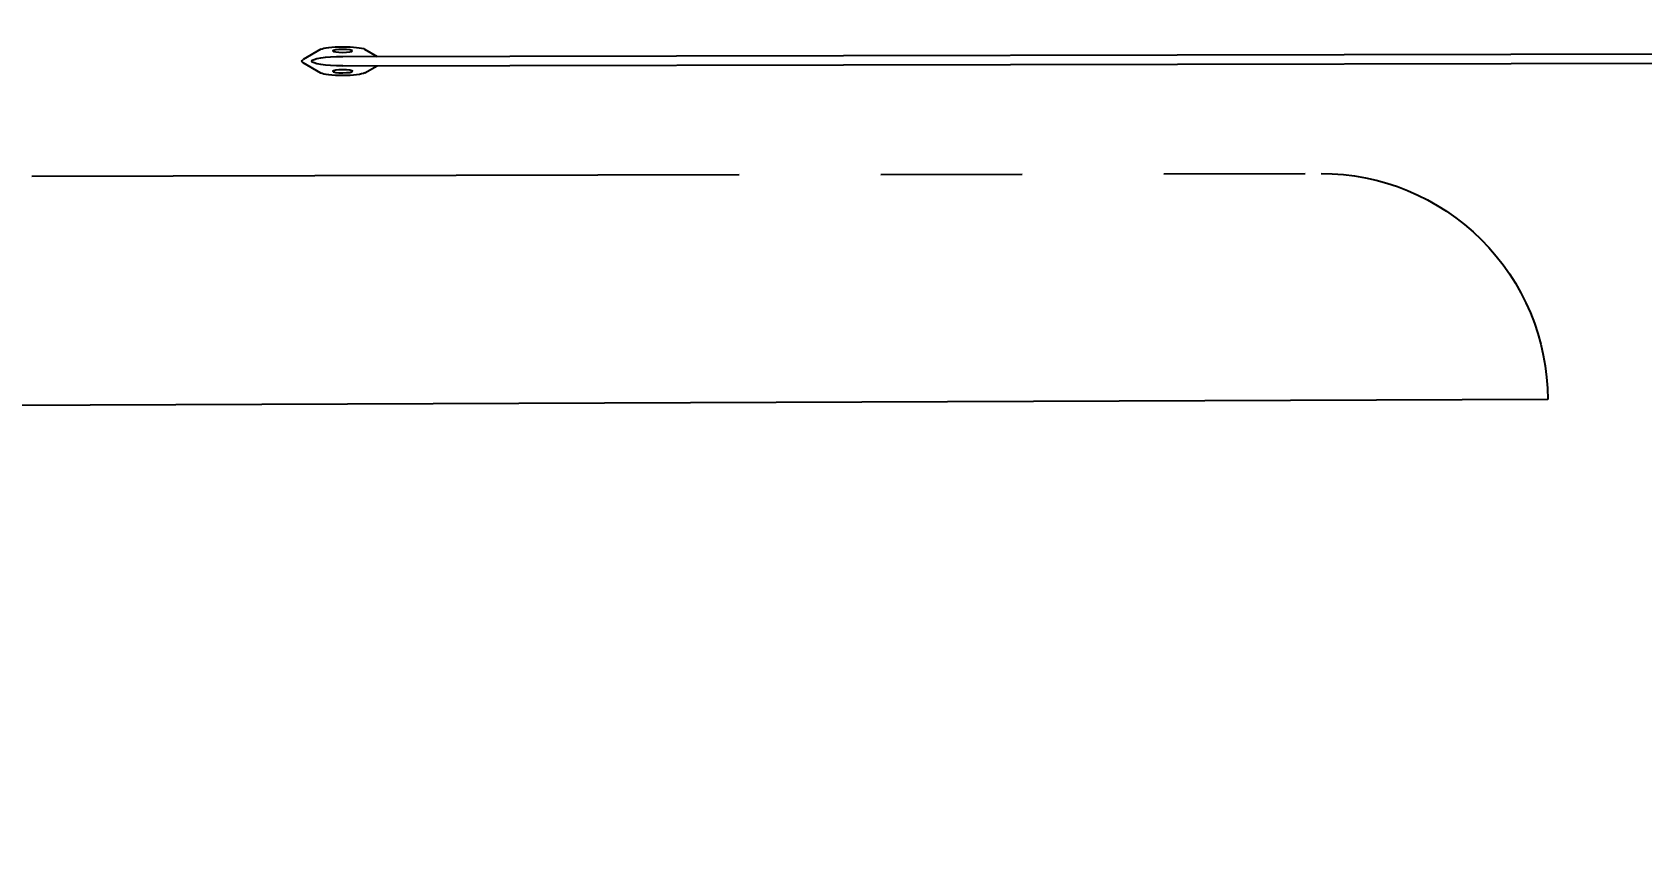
# Model space of a CAD drawing. Header units: millimetres. Extents: x -4 to 3776, y -4 to 4079.
# Drawn here: x 333.922 to 336.767, y 175.129 to 176.553 of the extents above; entities that cross this region are included whole.
import ezdxf
from ezdxf import colors
from ezdxf.entities.mleader import LeaderData, LeaderLine
from ezdxf.math import Vec2, Vec3

# ---------------------------------------------------------------- set-up
doc = ezdxf.new("R2010")
doc.units = ezdxf.units.MM
doc.linetypes.add('PHANTOM', pattern=[2.5, 1.25, -0.25, 0.25, -0.25, 0.25, -0.25])
doc.layers.add('03-input', color=3, linetype='Continuous')
doc.layers.add('BK_kedu', color=255, linetype='Continuous')
doc.styles.get("Standard").update_dxf_attribs({"font": 'arial.ttf'})

# ---------------------------------------------------------------- blocks, each defined once
blk = doc.blocks.new('HANDRAIL')
at = {"layer": '03-input', "color": 0, "linetype": 'Continuous'}
for p, q in [((-307.75, 39), (-314.04, 14.63)), ((-292.25, 39), (-287.86, 22)), ((-300, 22), (300, 22)), ((-307.75, -17), (-314.04, 7.38)), ((-300, 0), (300, 0)), ((-292.25, -17), (-287.86, 0))]:
    blk.add_line(p, q, dxfattribs=at)
for centre in [(-300, 35), (-300, -13)]:
    blk.add_circle(centre, 3.5, dxfattribs=at)
for centre, radius, start, end in [((-300, 37), 8, 14.4775, 165.5225), ((-300, 11), 11, 90, 270), ((-300, 11), 14.5, 165.5225, 194.4775), ((-300, -15), 8, 194.4775, 345.5225)]:
    blk.add_arc(centre, radius, start, end, dxfattribs=at)
blk = doc.blocks.new('NJMFGNJ')
blk.add_lwpolyline([(340.7656, 209.83), (348.0395, 209.83), (347.8612, 201.6385), (340.7815, 201.6301)])
at = {"layer": '03-input', "color": 0, "linetype": 'PHANTOM'}
blk.add_line((348.4428, 210.2449), (341.1648, 210.2308), dxfattribs=at)
blk.add_arc((341.1656, 209.8308), 0.4, 90.1112, 180.1112, dxfattribs=at)
at = {"layer": '03-input', "color": 0, "linetype": 'PHANTOM', "xscale": 0.004999999999999992, "yscale": 0.0007499999999981801, "zscale": 0.004999999999999992, "rotation": 180.1111519105078}
blk.add_blockref('HANDRAIL', (341.3928, 210.4415), dxfattribs=at)

msp = doc.modelspace()

# ---------------------------------------------------------------- block references
at = {"xscale": -1, "rotation": 0.2223038210638429}
msp.add_blockref('NJMFGNJ', (678.1779, -32.6023), dxfattribs=at)

# ---------------------------------------------------------------- leaders
at = {"layer": 'BK_kedu'}
ml = msp.add_multileader_mtext('Standard', dxfattribs=at)
ml.set_content('', color=256)
ml.set_leader_properties()
ml.build(insert=Vec2(0, 0))
ml.multileader.update_dxf_attribs({"text_right_attachment_type": 6, "dogleg_length": 0.36, "arrow_head_size": 0.18})
ctx = ml.context
ctx.base_point, ctx.char_height, ctx.arrow_head_size, ctx.landing_gap_size, ctx.plane_origin = Vec3(3775.9986, 4079.3284), 0.18, 0.18, 0.09, Vec3(3774.6386, 4079.3284)
ctx.right_attachment = 6
notes = []
notes.append((ctx, [(0, (0, 0, 0), (0, 0), (1, 0), 1, [])]))
ctx.mtext.insert, ctx.mtext.flow_direction = Vec3(3776.0886, 4079.4184), 5
for ctx, leaders in notes:
    for number, flags, end, landing, length, lines in leaders:
        leader = LeaderData()
        leader.index, (leader.has_last_leader_line, leader.has_dogleg_vector, leader.attachment_direction) = number, flags
        leader.last_leader_point, leader.dogleg_vector, leader.dogleg_length = Vec3(end), Vec3(landing), length
        for number, points, colour, breaks in lines:
            line = LeaderLine()
            line.index, line.vertices, line.color, line.breaks = number, Vec3.list(points), colors.encode_raw_color(colour), breaks
            leader.lines.append(line)
        ctx.leaders.append(leader)

doc.saveas('drawing.dxf')
